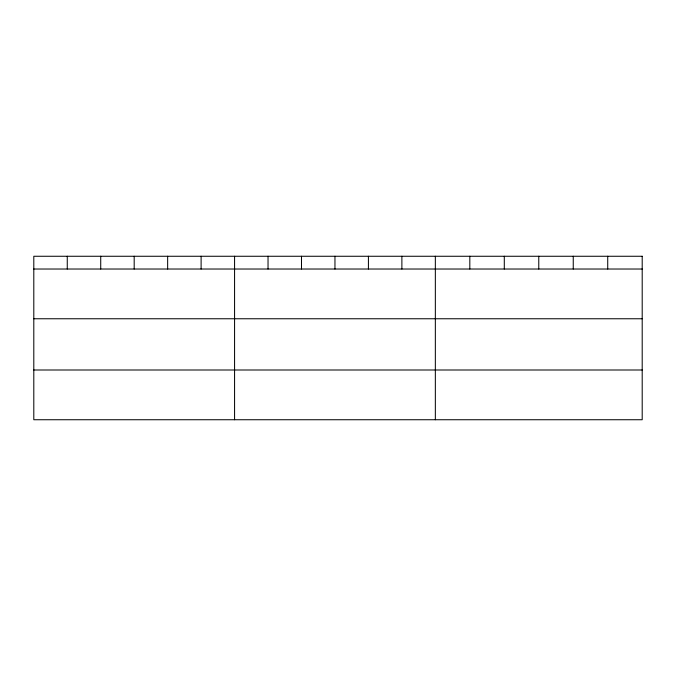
<?xml version="1.0" encoding="UTF-8"?>
<svg xmlns="http://www.w3.org/2000/svg" width="676" height="676" viewBox="0 0 676 676"><rect width="100%" height="100%" fill="white"/><g stroke="black" fill="none" stroke-linecap="round" stroke-linejoin="round"><path stroke-width="1.01" d="M33.8 269.023L642.2 269.023M33.8 318.759L642.2 318.759M33.8 370L642.2 370M607.724 256.263L607.724 269.023M573.248 256.263L573.248 269.023M538.772 256.263L538.772 269.023M504.296 256.263L504.296 269.023M469.82 256.263L469.82 269.023M435.344 256.263L435.344 419.737M401.882 256.263L401.882 269.023M368.42 256.263L368.42 269.023M334.958 256.263L334.958 269.023M301.496 256.263L301.496 269.023M268.034 256.263L268.034 269.023M234.572 256.263L234.572 419.737M201.11 256.263L201.11 269.023M167.648 256.263L167.648 269.023M134.186 256.263L134.186 269.023M100.724 256.263L100.724 269.023M67.262 256.263L67.262 269.023M642.2 256.263L33.8 256.263L33.8 419.737L642.2 419.737L642.2 256.263"/></g></svg>
